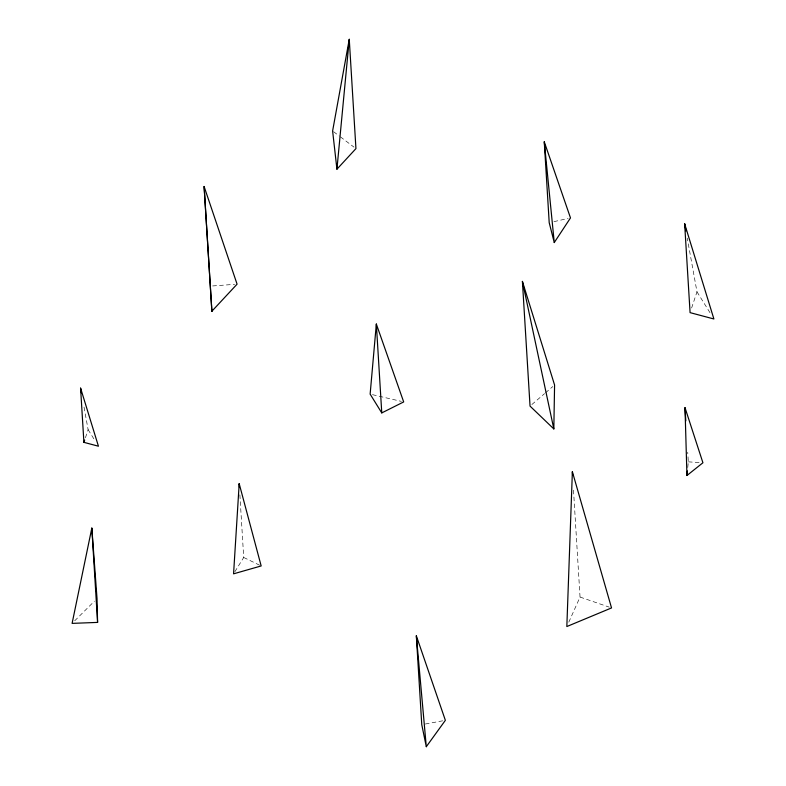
<?xml version="1.0" encoding="UTF-8"?>
<svg xmlns="http://www.w3.org/2000/svg" width="786" height="786" viewBox="0 0 786 786"><rect width="100%" height="100%" fill="white"/><g stroke="black" fill="none" stroke-linecap="round" stroke-linejoin="round"><path stroke-width="0.59" stroke-dasharray="3.93 2.95" d="M687.75 467.542L688.31 461.854L687.721 452.215M85.438 437.733L88.12 429.657L83.817 405.93M691.611 308.014L696.986 291.842L687.239 238.099M568.789 622.178L580.039 597.055L573.416 488.784M234.837 571.786L243.709 557.471L239.868 494.591M74.68 620.812L94.438 601.152M531.857 404.544L544.58 393.609M545.494 392.823L552.764 386.574M553.943 221.632L568.131 218.449M425.305 724.024L443.009 720.752M212.642 285.947L234.631 284.345M688.31 461.854L700.483 462.62M372.456 394.66L401.371 401.391M580.039 597.055L609.288 607.156M243.709 557.471L261.168 565.949M333.588 131.704L339.414 136.116M340.387 136.843L354.005 147.139M696.986 291.842L710.141 312.946M88.12 429.657L95.214 441.034"/><path stroke-width="1.18" d="M553.825 428.92L554.582 385.012L522.405 281.417L530.039 406.107L553.825 428.92L522.405 281.417M572.375 471.747L566.834 626.54L611.537 607.932L572.375 471.747L572.601 475.402M239.199 483.704L233.57 573.829L261.168 565.949L239.199 483.704L239.416 487.33M376.337 324.038L370.137 394.12L381.77 412.905L403.68 401.931L376.337 324.038L381.77 412.905M336.929 169.206L349.259 39.3L355.94 148.613L336.929 169.206L332.616 130.967L349.259 39.3M686.944 475.51L684.999 407.649L702.92 462.767L686.944 475.51L687.406 470.961M91.824 528.074L72.106 623.377L97.592 622.404L97.022 598.588L91.824 528.074L97.592 622.404M83.906 442.341L80.585 388.137L98.437 446.212L83.906 442.341L84.672 440.032M554.258 242.55L570.489 217.919L544.266 141.814L549.208 222.693L554.258 242.55L544.266 141.814M426.297 746.7L445.367 720.32L416.334 635.805L421.768 724.682L426.297 746.7L416.334 635.805M211.876 311.227L237.077 284.168L204.105 186.488L211.876 311.227L204.105 186.488M684.635 223.764L713.894 318.978L690.079 312.632L684.635 223.764L685.942 230.927M80.585 388.137L81.449 392.882M684.999 407.649L685.805 420.893"/></g></svg>
